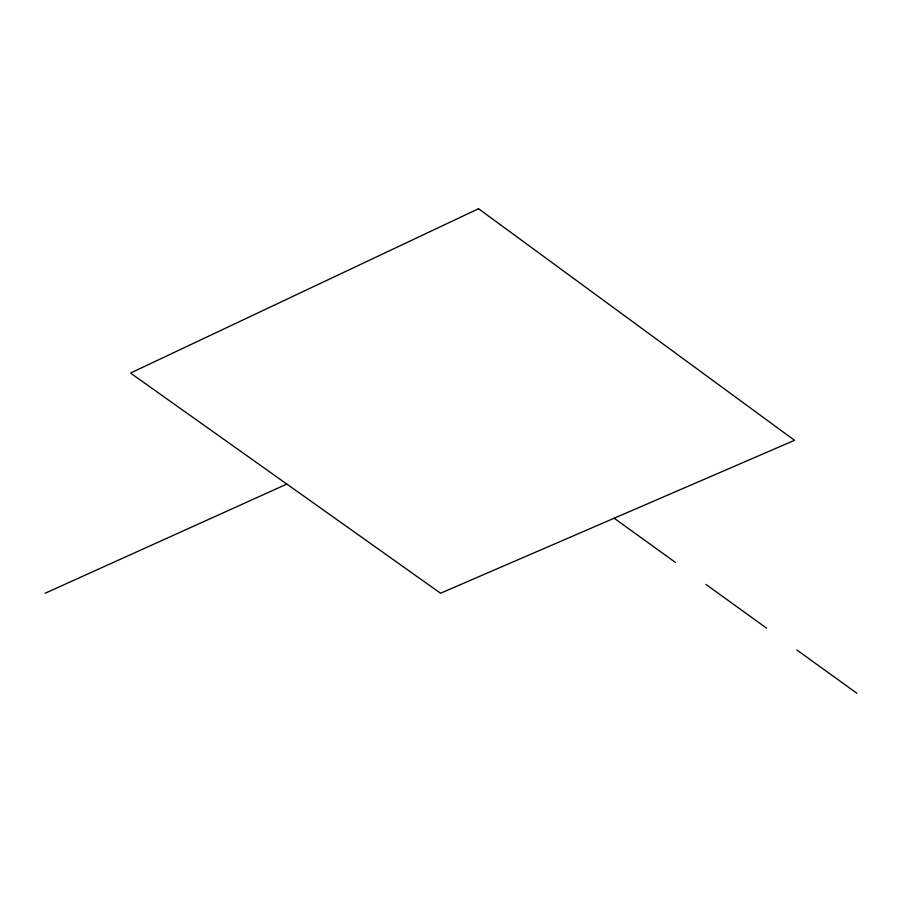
<?xml version="1.0" encoding="UTF-8"?>
<svg xmlns="http://www.w3.org/2000/svg" width="902" height="902" viewBox="0 0 902 902"><rect width="100%" height="100%" fill="white"/><g stroke="black" fill="none" stroke-linecap="round" stroke-linejoin="round"><path stroke-width="1.35" d="M45.1 593.257L286.847 484.081M614.149 518.222L675.463 562.442M705.962 584.428L766.644 628.198M796.838 649.97L856.9 693.277M478.534 208.723L130.508 373.067L440.548 593.223L794.515 440.311L478.534 208.723"/></g></svg>
